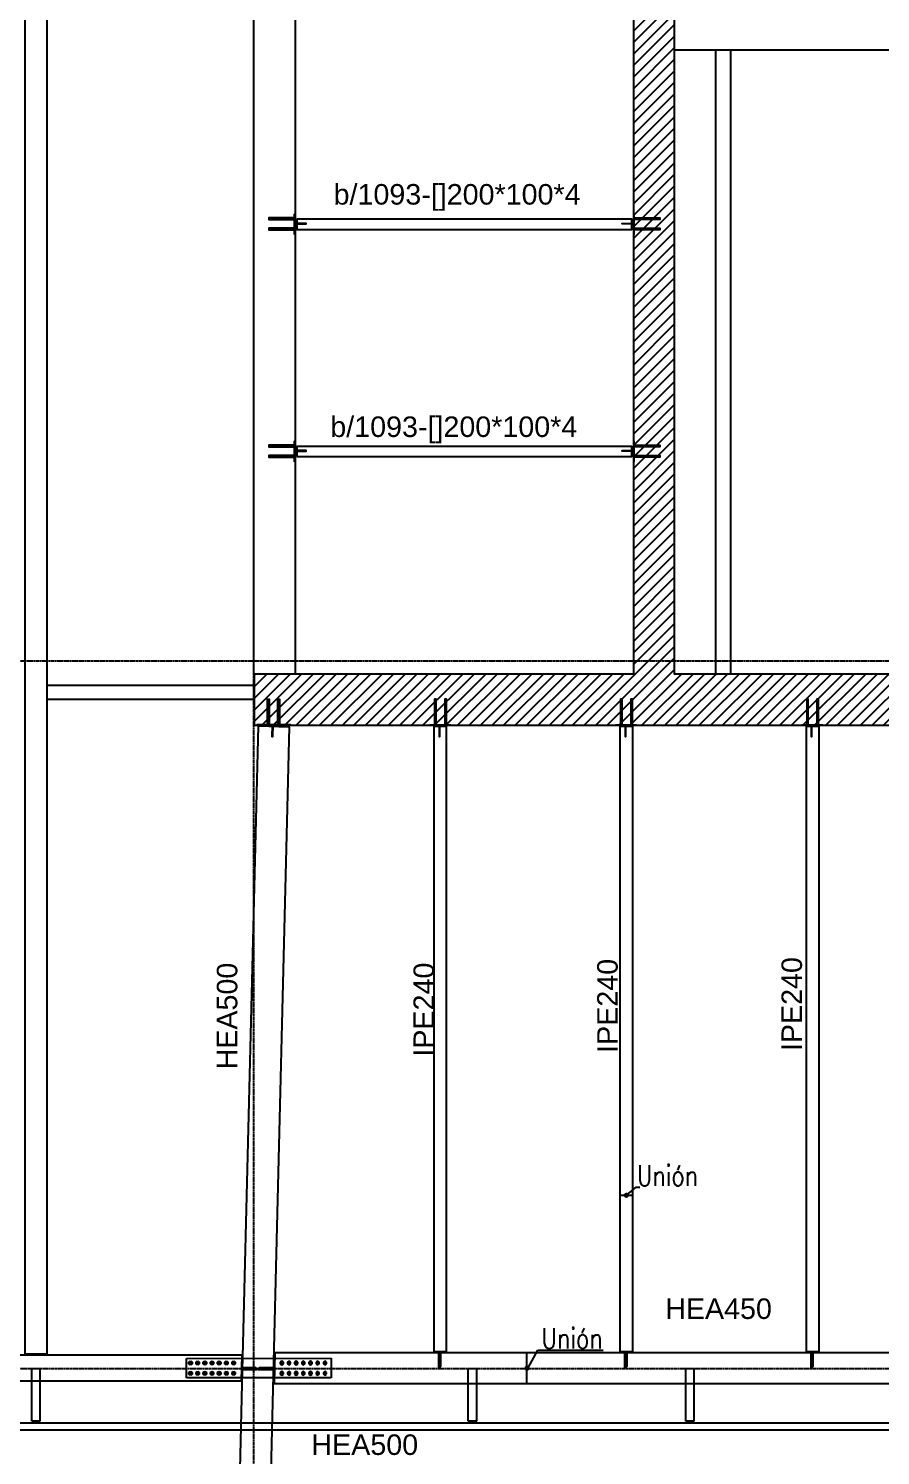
# Model space of a CAD drawing. Header units: millimetres. Extents: x -12345 to 95575, y -14368 to 31862.
# Drawn here: x 14802 to 23107, y 752 to 14663 of the extents above; entities that cross this region are included whole.
import ezdxf
from ezdxf.enums import TextEntityAlignment as Align

# ---------------------------------------------------------------- set-up
doc = ezdxf.new("R2010")
doc.units = ezdxf.units.MM
doc.header["$LTSCALE"] = 0.95
doc.linetypes.add('DXK_LINE_DOT3', pattern=[5.9187, 2.979, -0.9799, 0.9799, -0.9799])
doc.layers.get('0').update_dxf_attribs({"color": 255})
for name, color, linetype, lineweight in [('0-3', 250, 'Continuous', 5), ('E_TEXTO', 3, 'Continuous', 9), ('E_VIGAS-1', 254, 'Continuous', 25)]:
    doc.layers.add(name, color=color, linetype=linetype, lineweight=lineweight)
for name, color, linetype in [('HCB-ACH_PANT', 253, 'Continuous'), ('HCB-EJES', 1, 'Continuous'), ('HCB-PLATINAS', 5, 'Continuous'), ('HCB_PANTALLAS', 6, 'Continuous'), ('HCB_VIGAS', 4, 'Continuous'), ('UNIÒN', 6, 'Continuous')]:
    doc.layers.add(name, color=color, linetype=linetype)
doc.styles.add('CNI_COTAS', font='romans.shx', dxfattribs={"width": 0.8})
doc.styles.add('VERDANA', font='arial.ttf')
doc.dimstyles.new('UNIÒN', dxfattribs={"dimscale": 0, "dimtxt": 200, "dimasz": 60, "dimexe": 4, "dimexo": 4, "dimgap": 15, "dimtad": 1, "dimdec": 0, "dimzin": 4, "dimdsep": 46, "dimtxsty": 'CNI_COTAS', "dimcen": -0.09, "dimclrd": 6, "dimclrt": 3, "dimadec": 0, "dimazin": 0, "dimtfac": 1, "dimtdec": 0, "dimtmove": 2, "dimatfit": 0, "dimfxl": 0.05, "dimtolj": 1, "dimtzin": 0, "dimarcsym": 0})

# ---------------------------------------------------------------- blocks, each defined once
blk = doc.blocks.new('EST_SFM_VIGA-METALICA-SECCION-C - EST_SFM_VIGA-METALICA-UPN160-1509776-_10_00m_N_E_-NIVEL-3 DOC')
at = {"layer": 'E_VIGAS-1'}
for p, q in [((44.822, 0.047), (-44.831, 0.047)), ((-44.831, -0.018), (44.822, -0.018))]:
    blk.add_line(p, q, dxfattribs=at)
blk = doc.blocks.new('DCTIB_CNI_EST_MOD-1A-FAC_0001_rvt-2-_10_00m_N_E_-NIVEL-3 DOC')
at = {"layer": 'E_VIGAS-1'}
for p, q in [((-67.828, 142.261), (-67.746, 142.261)), ((-67.828, 141.749), (-67.828, 142.261)), ((-67.746, 141.749), (-67.746, 142.261)), ((-63.573, 142.261), (-63.491, 142.261)), ((-63.573, 141.749), (-63.573, 142.261)), ((-63.491, 141.749), (-63.491, 142.261)), ((-61.453, 142.261), (-61.371, 142.261)), ((-61.453, 141.749), (-61.453, 142.261)), ((-61.371, 141.749), (-61.371, 142.261)), ((-67.746, 141.749), (-67.828, 141.749)), ((-67.828, 141.748), (-67.828, 141.749)), ((-67.828, 141.749), (-67.746, 141.749)), ((-67.8, 141.748), (-67.828, 141.748)), ((-67.789, 141.743), (-67.789, 141.748)), ((-67.784, 141.748), (-67.784, 141.743)), ((-67.746, 141.748), (-67.774, 141.748)), ((-67.746, 141.749), (-67.746, 141.748)), ((-63.491, 141.749), (-63.573, 141.749)), ((-63.573, 141.748), (-63.573, 141.749)), ((-63.573, 141.749), (-63.491, 141.749)), ((-63.545, 141.748), (-63.573, 141.748)), ((-63.535, 141.743), (-63.535, 141.748)), ((-63.53, 141.748), (-63.53, 141.743)), ((-63.491, 141.748), (-63.519, 141.748)), ((-63.491, 141.749), (-63.491, 141.748)), ((-61.371, 141.749), (-61.453, 141.749)), ((-61.453, 141.748), (-61.453, 141.749)), ((-61.453, 141.749), (-61.371, 141.749)), ((-61.425, 141.748), (-61.453, 141.748)), ((-61.415, 141.743), (-61.415, 141.748)), ((-61.41, 141.748), (-61.41, 141.743)), ((-61.371, 141.748), (-61.399, 141.748)), ((-61.371, 141.749), (-61.371, 141.748)), ((-67.789, 141.729), (-67.789, 141.743)), ((-67.784, 141.743), (-67.784, 141.729)), ((-63.535, 141.729), (-63.535, 141.743)), ((-63.53, 141.743), (-63.53, 141.729)), ((-61.415, 141.729), (-61.415, 141.743)), ((-61.41, 141.743), (-61.41, 141.729))]:
    blk.add_line(p, q, dxfattribs=at)
for points, knots in [([(-67.8, 141.748), (-67.799, 141.748), (-67.798, 141.748), (-67.795, 141.748), (-67.793, 141.747), (-67.791, 141.747), (-67.79, 141.745), (-67.789, 141.744), (-67.789, 141.743)], [0, 0, 0, 0, 0.142857, 0.285714, 0.428571, 0.571429, 0.785714, 1, 1, 1, 1]), ([(-67.789, 141.743), (-67.789, 141.744), (-67.79, 141.746), (-67.791, 141.747), (-67.793, 141.747), (-67.794, 141.748), (-67.795, 141.748), (-67.797, 141.748), (-67.799, 141.748), (-67.8, 141.748)], [0, 0, 0, 0, 0.285714, 0.428571, 0.571429, 0.678571, 0.732143, 0.785714, 1, 1, 1, 1]), ([(-67.774, 141.748), (-67.775, 141.748), (-67.776, 141.748), (-67.779, 141.748), (-67.781, 141.747), (-67.783, 141.747), (-67.784, 141.745), (-67.784, 141.744), (-67.784, 141.743)], [0, 0, 0, 0, 0.142857, 0.285714, 0.428571, 0.571429, 0.785714, 1, 1, 1, 1]), ([(-67.784, 141.743), (-67.784, 141.744), (-67.784, 141.746), (-67.782, 141.747), (-67.781, 141.747), (-67.779, 141.748), (-67.778, 141.748), (-67.777, 141.748), (-67.775, 141.748), (-67.774, 141.748)], [0, 0, 0, 0, 0.285714, 0.428571, 0.571429, 0.678571, 0.732143, 0.785714, 1, 1, 1, 1]), ([(-63.545, 141.748), (-63.544, 141.748), (-63.543, 141.748), (-63.54, 141.748), (-63.538, 141.747), (-63.536, 141.747), (-63.535, 141.745), (-63.535, 141.744), (-63.535, 141.743)], [0, 0, 0, 0, 0.142857, 0.285714, 0.428571, 0.571429, 0.785714, 1, 1, 1, 1]), ([(-63.535, 141.743), (-63.535, 141.744), (-63.535, 141.746), (-63.537, 141.747), (-63.538, 141.747), (-63.54, 141.748), (-63.541, 141.748), (-63.542, 141.748), (-63.544, 141.748), (-63.545, 141.748)], [0, 0, 0, 0, 0.285714, 0.428571, 0.571429, 0.678571, 0.732143, 0.785714, 1, 1, 1, 1]), ([(-63.519, 141.748), (-63.52, 141.748), (-63.521, 141.748), (-63.524, 141.748), (-63.526, 141.747), (-63.528, 141.747), (-63.529, 141.745), (-63.53, 141.744), (-63.53, 141.743)], [0, 0, 0, 0, 0.142857, 0.285714, 0.428571, 0.571429, 0.785714, 1, 1, 1, 1]), ([(-63.53, 141.743), (-63.53, 141.744), (-63.529, 141.746), (-63.528, 141.747), (-63.526, 141.747), (-63.525, 141.748), (-63.524, 141.748), (-63.522, 141.748), (-63.52, 141.748), (-63.519, 141.748)], [0, 0, 0, 0, 0.285714, 0.428571, 0.571429, 0.678571, 0.732143, 0.785714, 1, 1, 1, 1]), ([(-61.425, 141.748), (-61.424, 141.748), (-61.423, 141.748), (-61.42, 141.748), (-61.418, 141.747), (-61.416, 141.747), (-61.415, 141.745), (-61.415, 141.744), (-61.415, 141.743)], [0, 0, 0, 0, 0.142857, 0.285714, 0.428571, 0.571429, 0.785714, 1, 1, 1, 1]), ([(-61.415, 141.743), (-61.415, 141.744), (-61.415, 141.746), (-61.417, 141.747), (-61.418, 141.747), (-61.42, 141.748), (-61.421, 141.748), (-61.422, 141.748), (-61.424, 141.748), (-61.425, 141.748)], [0, 0, 0, 0, 0.285714, 0.428571, 0.571429, 0.678571, 0.732143, 0.785714, 1, 1, 1, 1]), ([(-61.399, 141.748), (-61.4, 141.748), (-61.401, 141.748), (-61.404, 141.748), (-61.406, 141.747), (-61.408, 141.747), (-61.409, 141.745), (-61.41, 141.744), (-61.41, 141.743)], [0, 0, 0, 0, 0.142857, 0.285714, 0.428571, 0.571429, 0.785714, 1, 1, 1, 1]), ([(-61.41, 141.743), (-61.41, 141.744), (-61.409, 141.746), (-61.408, 141.747), (-61.406, 141.747), (-61.405, 141.748), (-61.404, 141.748), (-61.402, 141.748), (-61.4, 141.748), (-61.399, 141.748)], [0, 0, 0, 0, 0.285714, 0.428571, 0.571429, 0.678571, 0.732143, 0.785714, 1, 1, 1, 1])]:
    blk.add_open_spline(points, degree=3, knots=knots, dxfattribs=at)
blk.add_blockref('EST_SFM_VIGA-METALICA-SECCION-C - EST_SFM_VIGA-METALICA-UPN160-1509776-_10_00m_N_E_-NIVEL-3 DOC', (-41.042, 141.682), dxfattribs=at)
blk = doc.blocks.new('Part-72574620-2128 - 1471')
at = {"color": 253, "linetype": 'Continuous'}
for p, q in [((29064, 7879), (30476, 7880)), ((29064, 7689), (29064, 7879)), ((30476, 7880), (30476, 7689)), ((30476, 7689), (29064, 7689))]:
    blk.add_line(p, q, dxfattribs=at)
blk = doc.blocks.new('Bolt-72574620-2130 - 1471')
at = {"color": 253, "linetype": 'Continuous'}
for p, q in [((29089, 7841), (29104, 7850)), ((29089, 7824), (29089, 7841)), ((29104, 7815), (29089, 7824)), ((29104, 7850), (29119, 7841)), ((29119, 7824), (29104, 7815)), ((29119, 7841), (29119, 7824)), ((29159, 7841), (29174, 7850)), ((29159, 7824), (29159, 7841)), ((29174, 7816), (29159, 7824)), ((29174, 7850), (29189, 7842)), ((29189, 7824), (29174, 7816)), ((29189, 7842), (29189, 7824)), ((29229, 7842), (29244, 7850)), ((29229, 7824), (29229, 7842)), ((29244, 7816), (29229, 7824)), ((29244, 7850), (29259, 7842)), ((29259, 7824), (29244, 7816)), ((29259, 7842), (29259, 7824)), ((29299, 7842), (29314, 7850)), ((29299, 7824), (29299, 7842)), ((29314, 7816), (29299, 7824)), ((29314, 7850), (29329, 7842)), ((29329, 7824), (29314, 7816)), ((29329, 7842), (29329, 7824)), ((29369, 7842), (29384, 7850)), ((29369, 7824), (29369, 7842)), ((29384, 7816), (29369, 7824)), ((29384, 7850), (29399, 7842)), ((29399, 7824), (29384, 7816)), ((29399, 7842), (29399, 7824)), ((29439, 7842), (29454, 7851)), ((29439, 7825), (29439, 7842)), ((29454, 7816), (29439, 7825)), ((29454, 7851), (29469, 7842)), ((29469, 7825), (29454, 7816)), ((29469, 7842), (29469, 7825)), ((29509, 7842), (29524, 7851)), ((29509, 7825), (29509, 7842)), ((29524, 7816), (29509, 7825)), ((29524, 7851), (29539, 7842)), ((29539, 7825), (29524, 7816)), ((29539, 7842), (29539, 7825)), ((29089, 7741), (29104, 7750)), ((29089, 7724), (29089, 7741)), ((29104, 7715), (29089, 7724)), ((29104, 7750), (29119, 7741)), ((29119, 7724), (29104, 7715)), ((29119, 7741), (29119, 7724)), ((29159, 7741), (29174, 7750)), ((29159, 7724), (29159, 7741)), ((29174, 7716), (29159, 7724)), ((29174, 7750), (29189, 7742)), ((29189, 7724), (29174, 7716)), ((29189, 7742), (29189, 7724)), ((29229, 7742), (29244, 7750)), ((29229, 7724), (29229, 7742)), ((29244, 7716), (29229, 7724)), ((29244, 7750), (29259, 7742)), ((29259, 7724), (29244, 7716)), ((29259, 7742), (29259, 7724)), ((29299, 7742), (29314, 7750)), ((29299, 7724), (29299, 7742)), ((29314, 7716), (29299, 7724)), ((29314, 7750), (29329, 7742)), ((29329, 7724), (29314, 7716)), ((29329, 7742), (29329, 7724)), ((29369, 7742), (29384, 7750)), ((29369, 7724), (29369, 7742)), ((29384, 7716), (29369, 7724)), ((29384, 7750), (29399, 7742)), ((29399, 7724), (29384, 7716)), ((29399, 7742), (29399, 7724)), ((29439, 7742), (29454, 7751)), ((29439, 7725), (29439, 7742)), ((29454, 7716), (29439, 7725)), ((29454, 7751), (29469, 7742)), ((29469, 7725), (29454, 7716)), ((29469, 7742), (29469, 7725)), ((29509, 7742), (29524, 7751)), ((29509, 7725), (29509, 7742)), ((29524, 7716), (29509, 7725)), ((29524, 7751), (29539, 7742)), ((29539, 7725), (29524, 7716)), ((29539, 7742), (29539, 7725))]:
    blk.add_line(p, q, dxfattribs=at)
for centre, radius, start, end in [((29104, 7833), 11.5, 18.073, 198.073), ((29104, 7833), 11.5, 198.073, 18.073), ((29104, 7833), 10, 90.073, 270.073), ((29104, 7833), 10, 270.073, 90.073), ((29174, 7833), 11.5, 18.073, 198.073), ((29174, 7833), 11.5, 198.073, 18.073), ((29174, 7833), 10, 90.073, 270.073), ((29174, 7833), 10, 270.073, 90.073), ((29244, 7833), 11.5, 18.073, 198.073), ((29244, 7833), 11.5, 198.073, 18.073), ((29244, 7833), 10, 90.073, 270.073), ((29244, 7833), 10, 270.073, 90.073), ((29314, 7833), 11.5, 18.073, 198.073), ((29314, 7833), 11.5, 198.073, 18.073), ((29314, 7833), 10, 90.073, 270.073), ((29314, 7833), 10, 270.073, 90.073), ((29384, 7833), 11.5, 18.073, 198.073), ((29384, 7833), 11.5, 198.073, 18.073), ((29384, 7833), 10, 90.073, 270.073), ((29384, 7833), 10, 270.073, 90.073), ((29454, 7833), 11.5, 18.073, 198.073), ((29454, 7833), 11.5, 198.073, 18.073), ((29454, 7833), 10, 90.073, 270.073), ((29454, 7833), 10, 270.073, 90.073), ((29524, 7833), 11.5, 18.073, 198.073), ((29524, 7833), 11.5, 198.073, 18.073), ((29524, 7833), 10, 90.073, 270.073), ((29524, 7833), 10, 270.073, 90.073), ((29104, 7733), 11.5, 18.073, 198.073), ((29104, 7733), 11.5, 198.073, 18.073), ((29104, 7733), 10, 90.073, 270.073), ((29104, 7733), 10, 270.073, 90.073), ((29174, 7733), 11.5, 18.073, 198.073), ((29174, 7733), 11.5, 198.073, 18.073), ((29174, 7733), 10, 90.073, 270.073), ((29174, 7733), 10, 270.073, 90.073), ((29244, 7733), 11.5, 18.073, 198.073), ((29244, 7733), 11.5, 198.073, 18.073), ((29244, 7733), 10, 90.073, 270.073), ((29244, 7733), 10, 270.073, 90.073), ((29314, 7733), 11.5, 18.073, 198.073), ((29314, 7733), 11.5, 198.073, 18.073), ((29314, 7733), 10, 90.073, 270.073), ((29314, 7733), 10, 270.073, 90.073), ((29384, 7733), 11.5, 18.073, 198.073), ((29384, 7733), 11.5, 198.073, 18.073), ((29384, 7733), 10, 90.073, 270.073), ((29384, 7733), 10, 270.073, 90.073), ((29454, 7733), 11.5, 18.073, 198.073), ((29454, 7733), 11.5, 198.073, 18.073), ((29454, 7733), 10, 90.073, 270.073), ((29454, 7733), 10, 270.073, 90.073), ((29524, 7733), 11.5, 18.073, 198.073), ((29524, 7733), 11.5, 198.073, 18.073), ((29524, 7733), 10, 90.073, 270.073), ((29524, 7733), 10, 270.073, 90.073)]:
    blk.add_arc(centre, radius, start, end, dxfattribs=at)

msp = doc.modelspace()

# ---------------------------------------------------------------- hatches: boundary and pattern name
at = {"layer": 'HCB-ACH_PANT'}
h = msp.add_hatch(dxfattribs=at)
h.set_pattern_fill('ANSI31', color=256, scale=25)
h.set_pattern_definition([(45, (-12679.4, -55448.78), (-56.1266, 56.1266), [])])
h.paths.add_polyline_path([(17000.2, 8370.1), (17000.2, 7870.1), (25500.2, 7870.1), (25500.2, 8370.1), (21100.2, 8370.1), (21100.2, 17130.1), (25500.2, 17130.1), (25500.2, 17630.1), (17000.2, 17630.1), (17000.2, 17130.1), (20700.2, 17130.1), (20700.2, 8370.1)])

# ---------------------------------------------------------------- linework, layer by layer
at = {"layer": 'E_VIGAS-1', "color": 30, "true_color": 0xf26722}
for p, q in [((24900.2, 14450.2), (21100.2, 14450.1)), ((17400, 8370.1), (17000.2, 8370.1)), ((17213.3, 1753.4), (17206.3, 1753.4))]:
    msp.add_line(p, q, dxfattribs=at)
msp.add_lwpolyline([(21650.2, 8370.1), (21650.1, 14450.1), (21500.1, 14450.1), (21500.2, 8370.1)], dxfattribs=at)
at = {"layer": 'HCB-EJES', "linetype": 'DXK_LINE_DOT3'}
for p, q in [((17000, -3906.8), (17000, 29407)), ((-10844.5, 8500), (94075, 8500)), ((-6888.4, 1600), (90118.8, 1600))]:
    msp.add_line(p, q, dxfattribs=at)
at = {"layer": 'HCB-PLATINAS', "color": 5}
for points in [[(17392.7, 12804.6), (17394.2, 12808.2), (17392.7, 12811.8), (17391.8, 12813.9), (17386.2, 12816.2), (17348.7, 12816.2), (17144.2, 12816.2), (17144.2, 12800.2), (17348.7, 12800.2), (17386.2, 12800.2), (17391.8, 12802.6)], [(20707.9, 12804.6), (20706.4, 12808.2), (20707.9, 12811.8), (20708.8, 12813.9), (20714.4, 12816.2), (20751.9, 12816.2), (20956.4, 12816.2), (20956.4, 12800.2), (20751.9, 12800.2), (20714.4, 12800.2), (20708.8, 12802.6)], [(17392.7, 12704.6), (17394.2, 12708.2), (17392.7, 12711.8), (17391.8, 12713.9), (17386.2, 12716.2), (17348.7, 12716.2), (17144.2, 12716.2), (17144.2, 12700.2), (17348.7, 12700.2), (17386.2, 12700.2), (17391.8, 12702.6)], [(20707.9, 12704.6), (20706.4, 12708.2), (20707.9, 12711.8), (20708.8, 12713.9), (20714.4, 12716.2), (20751.9, 12716.2), (20956.4, 12716.2), (20956.4, 12700.2), (20751.9, 12700.2), (20714.4, 12700.2), (20708.8, 12702.6)], [(17392.7, 10589.6), (17394.2, 10593.2), (17392.7, 10596.8), (17391.9, 10598.9), (17386.2, 10601.2), (17348.7, 10601.2), (17144.2, 10601.2), (17144.2, 10585.2), (17348.7, 10585.2), (17386.2, 10585.2), (17391.9, 10587.6)], [(20707.9, 10589.6), (20706.4, 10593.2), (20707.9, 10596.8), (20708.7, 10598.9), (20714.4, 10601.2), (20751.9, 10601.2), (20956.4, 10601.2), (20956.4, 10585.2), (20751.9, 10585.2), (20714.4, 10585.2), (20708.7, 10587.6)], [(17392.7, 10489.6), (17394.2, 10493.2), (17392.7, 10496.8), (17391.9, 10498.9), (17386.2, 10501.2), (17348.7, 10501.2), (17144.2, 10501.2), (17144.2, 10485.2), (17348.7, 10485.2), (17386.2, 10485.2), (17391.9, 10487.6)], [(20707.9, 10489.6), (20706.4, 10493.2), (20707.9, 10496.8), (20708.7, 10498.9), (20714.4, 10501.2), (20751.9, 10501.2), (20956.4, 10501.2), (20956.4, 10485.2), (20751.9, 10485.2), (20714.4, 10485.2), (20708.7, 10487.6)], [(17144.2, 7877.6), (17140.5, 7876.1), (17136.9, 7877.6), (17134.9, 7878.5), (17132.5, 7884.1), (17132.5, 7921.6), (17132.4, 8126.1), (17148.4, 8126.1), (17148.5, 7921.6), (17148.5, 7884.1), (17146.2, 7878.5)], [(17244.2, 7877.7), (17240.5, 7876.2), (17236.9, 7877.7), (17234.9, 7878.5), (17232.5, 7884.2), (17232.5, 7921.7), (17232.4, 8126.2), (17248.4, 8126.2), (17248.5, 7921.7), (17248.5, 7884.2), (17246.2, 7878.5)], [(18765.5, 7877.6), (18769.1, 7876.1), (18772.7, 7877.6), (18774.8, 7878.5), (18777.1, 7884.1), (18777.1, 7921.6), (18777.1, 8126.1), (18761.1, 8126.1), (18761.1, 7921.6), (18761.1, 7884.1), (18763.4, 7878.5)], [(18865.5, 7877.6), (18869.1, 7876.1), (18872.7, 7877.6), (18874.8, 7878.5), (18877.1, 7884.1), (18877.1, 7921.6), (18877.1, 8126.1), (18861.1, 8126.1), (18861.1, 7921.6), (18861.1, 7884.1), (18863.4, 7878.5)], [(20577.4, 7877.6), (20581, 7876.1), (20584.6, 7877.6), (20586.7, 7878.5), (20589, 7884.1), (20589, 7921.6), (20589, 8126.1), (20573, 8126.1), (20573, 7921.6), (20573, 7884.1), (20575.3, 7878.5)], [(20677.4, 7877.6), (20681, 7876.1), (20684.6, 7877.6), (20686.7, 7878.5), (20689, 7884.1), (20689, 7921.6), (20689, 8126.1), (20673, 8126.1), (20673, 7921.6), (20673, 7884.1), (20675.3, 7878.5)], [(22392.4, 7877.6), (22396, 7876.1), (22399.6, 7877.6), (22401.6, 7878.5), (22404, 7884.1), (22404, 7921.6), (22404, 8126.1), (22388, 8126.1), (22388, 7921.6), (22388, 7884.1), (22390.3, 7878.5)], [(22492.4, 7877.6), (22496, 7876.1), (22499.6, 7877.6), (22501.6, 7878.5), (22504, 7884.1), (22504, 7921.6), (22504, 8126.1), (22488, 8126.1), (22488, 7921.6), (22488, 7884.1), (22490.3, 7878.5)]]:
    msp.add_lwpolyline(points, close=True, dxfattribs=at)
at = {"layer": 'HCB-PLATINAS', "color": 4}
for points in [[(17394.2, 12654.1), (17394.2, 12854.1), (17400.2, 12854.1), (17400.2, 12654.1)], [(20706.4, 12654.1), (20706.4, 12854.1), (20700.4, 12854.1), (20700.4, 12654.1)], [(17394.2, 10439.1), (17394.2, 10639.1), (17400.2, 10639.1), (17400.2, 10439.1)], [(20706.4, 10439.1), (20706.4, 10639.1), (20700.4, 10639.1), (20700.4, 10439.1)], [(17358.8, 7876.1), (17028.3, 7876.1), (17028, 7870.1), (17358.5, 7870.1)], [(18715, 7876.1), (18915, 7876.1), (18915, 7870.1), (18715, 7870.1)], [(20526.9, 7876.1), (20726.9, 7876.1), (20726.9, 7870.1), (20526.9, 7870.1)], [(22341.9, 7876.1), (22541.9, 7876.1), (22541.9, 7870.1), (22341.9, 7870.1)]]:
    msp.add_lwpolyline(points, close=True, dxfattribs=at)
at = {"layer": 'HCB_PANTALLAS'}
msp.add_lwpolyline([(17000.2, 7870.1), (25500.2, 7870.1), (25500.2, 8370.1), (21100.2, 8370.1), (21100.2, 17130.1), (25500.2, 17130.1), (25500.2, 17630.1), (17000.2, 17630.1), (17000, 17130.1), (20700.2, 17130.1), (20700.2, 8370.1), (17000.2, 8370.1)], close=True, dxfattribs=at)
at = {"layer": 'HCB_VIGAS'}
for points in [[(14770, 23759.1), (14980, 23759.1), (14980, 1741), (14770, 1741)], [(17416.2, 12804.1), (17416.2, 12704.1), (20684.2, 12704.1), (20684.2, 12804.1)], [(17400.2, 12763.2), (17400.2, 12757.2), (17410.2, 12757.2), (17510.2, 12757.2), (17510.2, 12763.2), (17410.2, 12763.2)], [(20700.4, 12763.2), (20700.4, 12757.2), (20690.4, 12757.2), (20590.4, 12757.2), (20590.4, 12763.2), (20690.4, 12763.2)], [(17416.2, 10489.1), (20684.2, 10489.1), (20684.2, 10589.1), (17416.2, 10589.1)], [(17400.2, 10548.2), (17400.2, 10542.2), (17410.2, 10542.2), (17510.2, 10542.2), (17510.2, 10548.2), (17410.2, 10548.2)], [(20700.4, 10548.2), (20700.4, 10542.2), (20690.4, 10542.2), (20590.4, 10542.2), (20590.4, 10548.2), (20690.4, 10548.2)], [(17187.5, 7870.1), (17177.5, 7870.1), (17174.7, 7760.4), (17184.7, 7760.2)], [(18875, 7860.1), (18875, 6953.2), (18875, 1763.4), (18755, 1763.4), (18755, 7068.5), (18755, 7860.1)], [(18812, 7870.1), (18806, 7870.1), (18806, 7860.1), (18806, 7760.1), (18812, 7760.1), (18812, 7860.1)], [(20690, 7860.1), (20690, 5209.5), (20690, 1763.4), (20570, 1763.4), (20570, 5324.8), (20570, 7860.1)], [(20623.9, 7870.1), (20617.9, 7870.1), (20617.9, 7860.1), (20617.9, 7760.1), (20623.9, 7760.1), (20623.9, 7860.1)], [(22505, 7860.1), (22505, 3465.7), (22505, 1763.4), (22385, 1763.4), (22385, 3581), (22385, 7860.1)], [(22438.9, 7870.1), (22432.9, 7870.1), (22432.9, 7860.1), (22432.9, 7760.1), (22438.9, 7760.1), (22438.9, 7860.1)], [(16878.2, 1478.3), (16884.3, 1728.3), (8715.9, 1728.3), (8715.9, 1478.3)], [(18801.4, 1753.4), (18811.4, 1753.4), (18811.4, 1609.1), (18801.4, 1609.1)], [(18811.4, 1763.4), (18818.5, 1763.4), (18818.5, 1619.1), (18811.4, 1619.1)], [(20616.4, 1753.4), (20626.4, 1753.4), (20626.4, 1609.1), (20616.4, 1609.1)], [(20626.4, 1763.4), (20633.5, 1763.4), (20633.5, 1619.1), (20626.4, 1619.1)], [(22431.4, 1753.4), (22441.4, 1753.4), (22441.4, 1609.1), (22431.4, 1609.1)], [(22441.4, 1763.4), (22448.5, 1763.4), (22448.5, 1619.1), (22441.4, 1619.1)], [(17041.8, 1588.7), (17189.2, 1588.6), (17189.4, 1598.7), (17042.1, 1598.7)]]:
    msp.add_lwpolyline(points, close=True, dxfattribs=at)
for points in [[(17400, 10485.1), (17400, 8370.1), (17000, 8370.1), (17000, 17130.1), (17400, 17130.1), (17400, 10485.1)], [(14980, 8260.6), (17000, 8260.6), (17000, 8120.6), (14980, 8120.6)], [(17203.3, 1753.4), (17195.9, 1453.4), (25284.1, 1453.4), (25284.1, 1453.4), (25284.1, 1753.4), (24349.8, 1753.4), (24287.3, 1753.4), (17203.2, 1753.4)], [(16881.1, 1598.6), (17016.3, 1598.7), (17016.3, 1608.1), (16881.3, 1608), (16881.3, 1598.6)], [(16889.4, 1598.6), (16889.1, 1588.7), (17029.8, 1588.7), (17030, 1598.7), (16889.4, 1598.6)], [(17199.4, 1598.6), (17199.7, 1608), (17055.4, 1608.1), (17055.4, 1598.7), (17199.4, 1598.6)]]:
    msp.add_lwpolyline(points, dxfattribs=at)
msp.add_lwpolyline([(17043.2, 7863.8), (17343.2, 7856.4), (17184.6, 1400.1), (17151.5, 57, 0.67867), (16851.5, 64.5), (16885.7, 1450.1), (17043.2, 7863.8)], format="xyb", dxfattribs=at)
at = {"layer": 'UNIÒN'}
for points in [[(20570, 3288.4), (20690, 3288.4)], [(19661.5, 1453.4), (19661.5, 1753.4)]]:
    msp.add_lwpolyline(points, dxfattribs=at)
at = {"layer": 'UNIÒN', "color": 2, "const_width": 25}
for points in [[(20617.5, 3288.4, 1), (20642.5, 3288.4, 1)], [(19661.5, 1590.9, 1), (19661.5, 1615.9, 1)]]:
    msp.add_lwpolyline(points, format="xyb", close=True, dxfattribs=at)

# ---------------------------------------------------------------- block references
for name in ['Part-72574620-2128 - 1471', 'Bolt-72574620-2130 - 1471']:
    msp.add_blockref(name, (-12723.3, -6180))
at = {"xscale": -1}
msp.add_blockref('Bolt-72574620-2130 - 1471', (46795.1, -6180), dxfattribs=at)
at = {"layer": '0-3', "lineweight": 0, "xscale": 1000.000000003685, "yscale": 1000.000000003685, "zscale": 1000.000000003685}
msp.add_blockref('DCTIB_CNI_EST_MOD-1A-FAC_0001_rvt-2-_10_00m_N_E_-NIVEL-3 DOC', (82662.1, -140662.4), dxfattribs=at)

# ---------------------------------------------------------------- texts
at = {"layer": 'E_TEXTO', "style": 'VERDANA'}
for s, p in [('b/1093-[]200*100*4', (18980, 12946.3)), ('b/1093-[]200*100*4', (18947.9, 10680.8)), ('HEA450', (21528.7, 2082.9)), ('HEA500', (18080.2, 757.2))]:
    msp.add_text(s, height=200, dxfattribs=at).set_placement(p, align=Align.CENTER)
for s, p in [('IPE240', (20545.7, 5135.3)), ('IPE240', (22342.5, 5152.3)), ('HEA500', (16837.7, 5035.4)), ('IPE240', (18755, 5098.5))]:
    msp.add_text(s, height=200, rotation=90, dxfattribs=at).set_placement(p, align=Align.CENTER)
at = {"layer": 'UNIÒN', "color": 3, "char_height": 200, "attachment_point": 7, "style": 'CNI_COTAS'}
for insert in [(20733.4, 3381.3), (19803, 1793.9)]:
    msp.add_mtext('Unión', dxfattribs=dict(at, insert=insert))

# ---------------------------------------------------------------- leaders
at = {"layer": 'UNIÒN', "annotation_type": 0, "has_hookline": 1, "hookline_direction": 0}
msp.add_leader([(20630, 3288.4), (20725.1, 3366.3), (20746.6, 3366.3)], dimstyle='UNIÒN', override={"dimscale": 1}, dxfattribs=at)
at = {"layer": 'UNIÒN', "annotation_type": 0, "has_hookline": 1, "hookline_direction": 0, "text_width": 601.9}
msp.add_leader([(19673.2, 1607.9), (19766.5, 1778.9), (19788, 1778.9)], dimstyle='UNIÒN', override={"dimscale": 1}, dxfattribs=at)

doc.saveas('drawing.dxf')
